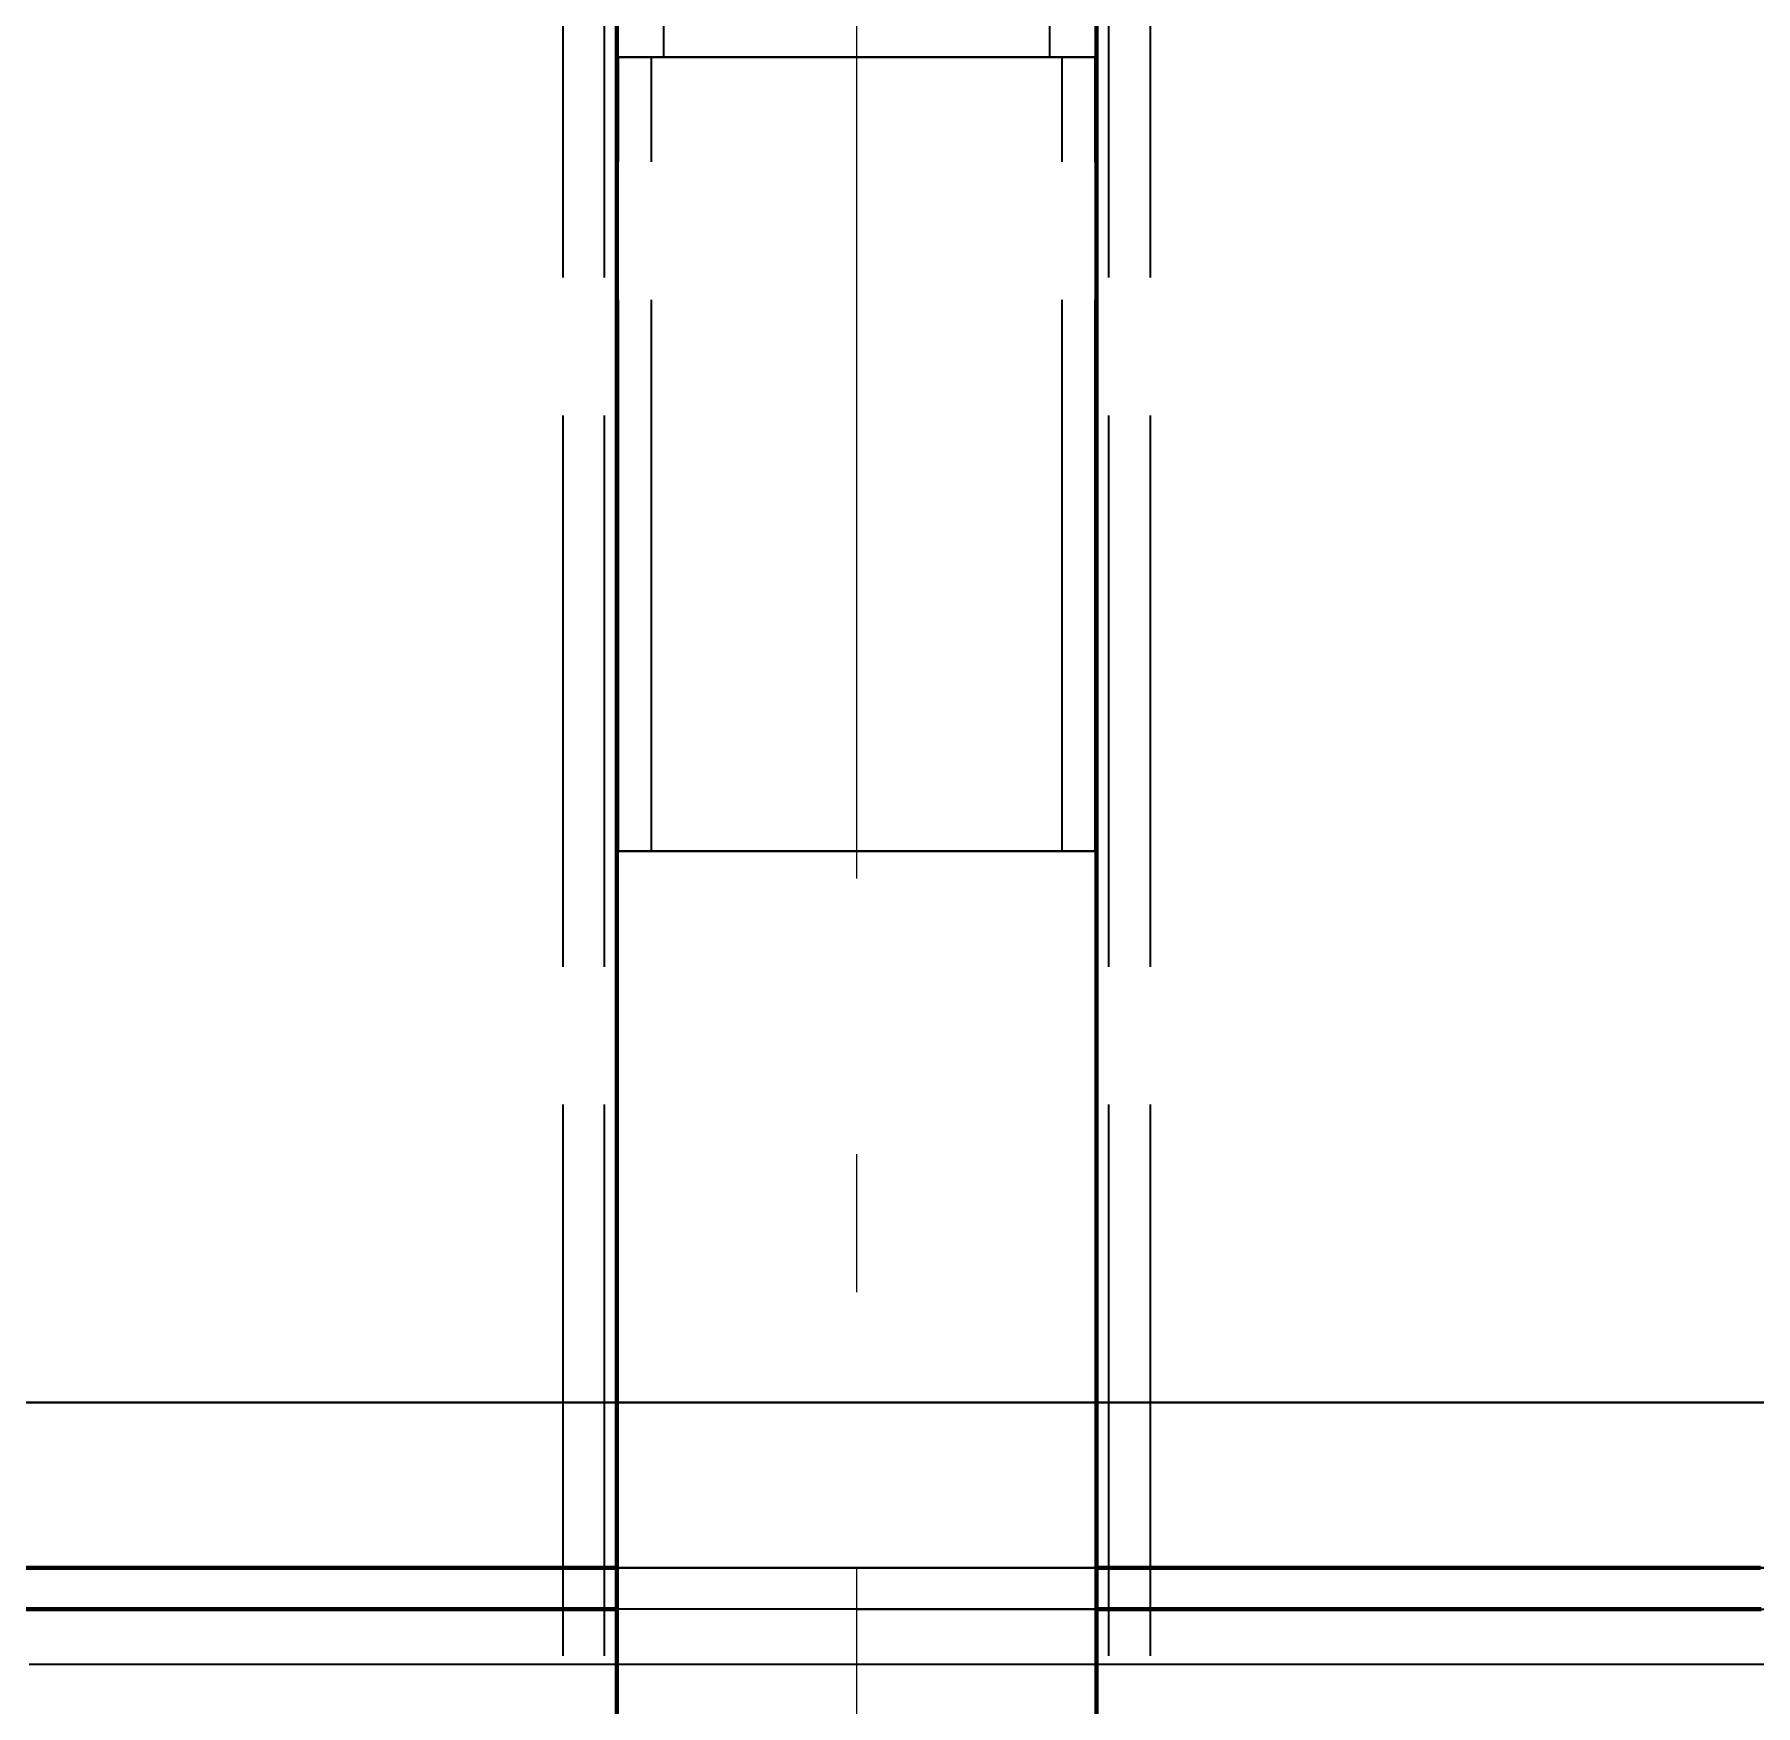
# Model space of a CAD drawing. Header units: millimetres. Extents: x 0 to 2208, y 0 to 420.
# Drawn here: x 183.86 to 196.35, y 217.54 to 229.66 of the extents above; entities that cross this region are included whole.
import ezdxf

# ---------------------------------------------------------------- set-up
doc = ezdxf.new("R2010")
doc.units = ezdxf.units.MM
doc.linetypes.add('IRAM-E-TRAZOS', pattern=[5, 4, -1])
doc.linetypes.add('IRAM-F-TRAZO-PUNTO', pattern=[20, 15, -2, 1, -2])
for name, color, linetype, lineweight in [('01-VISIBLE', 7, 'CONTINUOUS', 70), ('02-OCULTA', 4, 'IRAM-E-TRAZOS', 35), ('03-EJE', 1, 'IRAM-F-TRAZO-PUNTO', 18)]:
    doc.layers.add(name, color=color, linetype=linetype, lineweight=lineweight)

msp = doc.modelspace()

# ---------------------------------------------------------------- linework, layer by layer
at = {"layer": '01-VISIBLE'}
for p, q in [((188.087, 227.22), (188.087, 187.135)), ((191.567, 227.22), (191.567, 187.135))]:
    msp.add_line(p, q, dxfattribs=at)
for points in [[(188.087, 227.22), (188.087, 227.32), (188.087, 227.42), (188.087, 227.52), (188.087, 227.62), (188.087, 227.72), (188.087, 227.82), (188.087, 227.92), (188.087, 228.02), (188.087, 228.12), (188.087, 228.22), (188.087, 228.32), (188.087, 228.42), (188.087, 228.52), (188.087, 228.62), (188.087, 228.72), (188.087, 228.82), (188.087, 228.92), (188.087, 229.02), (188.087, 229.12), (188.087, 229.22), (188.087, 229.32), (188.087, 229.42), (188.087, 229.52), (188.087, 229.62), (188.087, 229.72)], [(191.567, 227.22), (191.567, 227.32), (191.567, 227.42), (191.567, 227.52), (191.567, 227.62), (191.567, 227.72), (191.567, 227.82), (191.567, 227.92), (191.567, 228.02), (191.567, 228.12), (191.567, 228.22), (191.567, 228.32), (191.567, 228.42), (191.567, 228.52), (191.567, 228.62), (191.567, 228.72), (191.567, 228.82), (191.567, 228.92), (191.567, 229.02), (191.567, 229.12), (191.567, 229.22), (191.567, 229.32), (191.567, 229.42), (191.567, 229.52), (191.567, 229.62), (191.567, 229.72)], [(183.772, 218.535), (183.872, 218.535), (183.973, 218.535), (184.073, 218.535), (184.173, 218.535), (184.274, 218.535), (184.374, 218.535), (184.474, 218.535), (184.575, 218.535), (184.675, 218.535), (184.775, 218.535), (184.876, 218.535), (184.976, 218.535), (185.077, 218.535), (185.177, 218.535), (185.277, 218.535), (185.378, 218.535), (185.478, 218.535), (185.578, 218.535), (185.679, 218.535), (185.779, 218.535), (185.879, 218.535), (185.98, 218.535), (186.08, 218.535), (186.18, 218.535), (186.281, 218.535), (186.381, 218.535), (186.481, 218.535), (186.582, 218.535), (186.682, 218.535), (186.782, 218.535), (186.883, 218.535), (186.983, 218.535), (187.084, 218.535), (187.184, 218.535), (187.284, 218.535), (187.385, 218.535), (187.485, 218.535), (187.585, 218.535), (187.686, 218.535), (187.786, 218.535), (187.886, 218.535), (187.987, 218.535), (188.087, 218.535)], [(191.567, 218.535), (191.667, 218.535), (191.768, 218.535), (191.868, 218.535), (191.968, 218.535), (192.069, 218.535), (192.169, 218.535), (192.269, 218.535), (192.37, 218.535), (192.47, 218.535), (192.57, 218.535), (192.671, 218.535), (192.771, 218.535), (192.872, 218.535), (192.972, 218.535), (193.072, 218.535), (193.173, 218.535), (193.273, 218.535), (193.373, 218.535), (193.474, 218.535), (193.574, 218.535), (193.674, 218.535), (193.775, 218.535), (193.875, 218.535), (193.975, 218.535), (194.076, 218.535), (194.176, 218.535), (194.276, 218.535), (194.377, 218.535), (194.477, 218.535), (194.577, 218.535), (194.678, 218.535), (194.778, 218.535), (194.879, 218.535), (194.979, 218.535), (195.079, 218.535), (195.18, 218.535), (195.28, 218.535), (195.38, 218.535), (195.481, 218.535), (195.581, 218.535), (195.681, 218.535), (195.782, 218.535), (195.882, 218.535), (195.982, 218.535), (196.083, 218.535), (196.183, 218.535), (196.283, 218.535), (196.384, 218.535)], [(188.087, 218.235), (187.987, 218.235), (187.886, 218.235), (187.786, 218.235), (187.685, 218.235), (187.585, 218.235), (187.484, 218.235), (187.384, 218.235), (187.283, 218.235), (187.183, 218.235), (187.082, 218.235), (186.982, 218.235), (186.881, 218.235), (186.781, 218.235), (186.68, 218.235), (186.58, 218.235), (186.48, 218.235), (186.379, 218.235), (186.279, 218.235), (186.178, 218.235), (186.078, 218.235), (185.977, 218.235), (185.877, 218.235), (185.776, 218.235), (185.676, 218.235), (185.575, 218.235), (185.475, 218.235), (185.374, 218.235), (185.274, 218.235), (185.173, 218.235), (185.073, 218.235), (184.972, 218.235), (184.872, 218.235), (184.772, 218.235), (184.671, 218.235), (184.571, 218.235), (184.47, 218.235), (184.37, 218.235), (184.269, 218.235), (184.169, 218.235), (184.068, 218.235), (183.968, 218.235), (183.867, 218.235), (183.767, 218.235)], [(196.389, 218.235), (196.289, 218.235), (196.189, 218.235), (196.088, 218.235), (195.988, 218.235), (195.887, 218.235), (195.787, 218.235), (195.686, 218.235), (195.586, 218.235), (195.485, 218.235), (195.385, 218.235), (195.284, 218.235), (195.184, 218.235), (195.083, 218.235), (194.983, 218.235), (194.882, 218.235), (194.782, 218.235), (194.682, 218.235), (194.581, 218.235), (194.481, 218.235), (194.38, 218.235), (194.28, 218.235), (194.179, 218.235), (194.079, 218.235), (193.978, 218.235), (193.878, 218.235), (193.777, 218.235), (193.677, 218.235), (193.576, 218.235), (193.476, 218.235), (193.375, 218.235), (193.275, 218.235), (193.174, 218.235), (193.074, 218.235), (192.974, 218.235), (192.873, 218.235), (192.773, 218.235), (192.672, 218.235), (192.572, 218.235), (192.471, 218.235), (192.371, 218.235), (192.27, 218.235), (192.17, 218.235), (192.069, 218.235), (191.969, 218.235), (191.868, 218.235), (191.768, 218.235), (191.667, 218.235), (191.567, 218.235)]]:
    msp.add_lwpolyline(points, dxfattribs=at)
at = {"layer": '02-OCULTA'}
for p, q in [((187.697, 127.895), (187.697, 230.99)), ((187.997, 127.895), (187.997, 230.99)), ((191.657, 127.895), (191.657, 230.99)), ((191.957, 127.895), (191.957, 230.99)), ((188.427, 229.494), (188.427, 230.474)), ((191.227, 229.494), (191.227, 230.474)), ((188.097, 223.734), (188.097, 229.494)), ((188.337, 223.734), (188.337, 229.494)), ((191.317, 223.734), (191.317, 229.494)), ((191.557, 223.734), (191.557, 229.494))]:
    msp.add_line(p, q, dxfattribs=at)
for points in [[(189.827, 229.494), (189.725, 229.494), (189.623, 229.494), (189.522, 229.494), (189.42, 229.494), (189.318, 229.494), (189.216, 229.494), (189.115, 229.494), (189.013, 229.494), (188.911, 229.494), (188.809, 229.494), (188.708, 229.494), (188.606, 229.494), (188.504, 229.494), (188.402, 229.494), (188.301, 229.494), (188.199, 229.494), (188.097, 229.494)], [(188.097, 229.494), (188.199, 229.494), (188.301, 229.494), (188.402, 229.494), (188.504, 229.494), (188.606, 229.494), (188.708, 229.494), (188.809, 229.494), (188.911, 229.494), (189.013, 229.494), (189.115, 229.494), (189.216, 229.494), (189.318, 229.494), (189.42, 229.494), (189.522, 229.494), (189.623, 229.494), (189.725, 229.494), (189.827, 229.494), (189.929, 229.494), (190.031, 229.494), (190.132, 229.494), (190.234, 229.494), (190.336, 229.494), (190.438, 229.494), (190.539, 229.494), (190.641, 229.494), (190.743, 229.494), (190.845, 229.494), (190.946, 229.494), (191.048, 229.494), (191.15, 229.494), (191.252, 229.494), (191.353, 229.494), (191.455, 229.494), (191.557, 229.494)], [(189.827, 229.494), (189.721, 229.494), (189.614, 229.494), (189.508, 229.494), (189.401, 229.494), (189.295, 229.494), (189.188, 229.494), (189.082, 229.494), (188.976, 229.494), (188.869, 229.494), (188.763, 229.494), (188.656, 229.494), (188.55, 229.494), (188.443, 229.494), (188.337, 229.494)], [(188.337, 229.494), (188.44, 229.494), (188.543, 229.494), (188.645, 229.494), (188.748, 229.494), (188.851, 229.494), (188.954, 229.494), (189.056, 229.494), (189.159, 229.494), (189.262, 229.494), (189.365, 229.494), (189.467, 229.494), (189.57, 229.494), (189.673, 229.494), (189.776, 229.494), (189.878, 229.494), (189.981, 229.494), (190.084, 229.494), (190.187, 229.494), (190.289, 229.494), (190.392, 229.494), (190.495, 229.494), (190.598, 229.494), (190.7, 229.494), (190.803, 229.494), (190.906, 229.494), (191.009, 229.494), (191.111, 229.494), (191.214, 229.494), (191.317, 229.494)], [(189.827, 229.494), (189.727, 229.494), (189.627, 229.494), (189.527, 229.494), (189.427, 229.494), (189.327, 229.494), (189.227, 229.494), (189.127, 229.494), (189.027, 229.494), (188.927, 229.494), (188.827, 229.494), (188.727, 229.494), (188.627, 229.494), (188.527, 229.494), (188.427, 229.494)], [(188.427, 229.494), (188.527, 229.494), (188.627, 229.494), (188.727, 229.494), (188.827, 229.494), (188.927, 229.494), (189.027, 229.494), (189.127, 229.494), (189.227, 229.494), (189.327, 229.494), (189.427, 229.494), (189.527, 229.494), (189.627, 229.494), (189.727, 229.494), (189.827, 229.494), (189.927, 229.494), (190.027, 229.494), (190.127, 229.494), (190.227, 229.494), (190.327, 229.494), (190.427, 229.494), (190.527, 229.494), (190.627, 229.494), (190.727, 229.494), (190.827, 229.494), (190.927, 229.494), (191.027, 229.494), (191.127, 229.494), (191.227, 229.494)], [(191.227, 229.494), (191.119, 229.494), (191.012, 229.494), (190.904, 229.494), (190.796, 229.494), (190.689, 229.494), (190.581, 229.494), (190.473, 229.494), (190.365, 229.494), (190.258, 229.494), (190.15, 229.494), (190.042, 229.494), (189.935, 229.494), (189.827, 229.494)], [(191.557, 229.494), (191.455, 229.494), (191.353, 229.494), (191.252, 229.494), (191.15, 229.494), (191.048, 229.494), (190.946, 229.494), (190.845, 229.494), (190.743, 229.494), (190.641, 229.494), (190.539, 229.494), (190.438, 229.494), (190.336, 229.494), (190.234, 229.494), (190.132, 229.494), (190.031, 229.494), (189.929, 229.494), (189.827, 229.494)], [(191.317, 229.494), (191.211, 229.494), (191.104, 229.494), (190.998, 229.494), (190.891, 229.494), (190.785, 229.494), (190.678, 229.494), (190.572, 229.494), (190.466, 229.494), (190.359, 229.494), (190.253, 229.494), (190.146, 229.494), (190.04, 229.494), (189.933, 229.494), (189.827, 229.494)], [(189.827, 223.734), (189.725, 223.734), (189.623, 223.734), (189.522, 223.734), (189.42, 223.734), (189.318, 223.734), (189.216, 223.734), (189.115, 223.734), (189.013, 223.734), (188.911, 223.734), (188.809, 223.734), (188.708, 223.734), (188.606, 223.734), (188.504, 223.734), (188.402, 223.734), (188.301, 223.734), (188.199, 223.734), (188.097, 223.734)], [(188.097, 223.734), (188.199, 223.734), (188.301, 223.734), (188.402, 223.734), (188.504, 223.734), (188.606, 223.734), (188.708, 223.734), (188.809, 223.734), (188.911, 223.734), (189.013, 223.734), (189.115, 223.734), (189.216, 223.734), (189.318, 223.734), (189.42, 223.734), (189.522, 223.734), (189.623, 223.734), (189.725, 223.734), (189.827, 223.734), (189.929, 223.734), (190.031, 223.734), (190.132, 223.734), (190.234, 223.734), (190.336, 223.734), (190.438, 223.734), (190.539, 223.734), (190.641, 223.734), (190.743, 223.734), (190.845, 223.734), (190.946, 223.734), (191.048, 223.734), (191.15, 223.734), (191.252, 223.734), (191.353, 223.734), (191.455, 223.734), (191.557, 223.734)], [(189.827, 223.734), (189.721, 223.734), (189.614, 223.734), (189.508, 223.734), (189.401, 223.734), (189.295, 223.734), (189.188, 223.734), (189.082, 223.734), (188.976, 223.734), (188.869, 223.734), (188.763, 223.734), (188.656, 223.734), (188.55, 223.734), (188.443, 223.734), (188.337, 223.734)], [(188.337, 223.734), (188.44, 223.734), (188.543, 223.734), (188.645, 223.734), (188.748, 223.734), (188.851, 223.734), (188.954, 223.734), (189.056, 223.734), (189.159, 223.734), (189.262, 223.734), (189.365, 223.734), (189.467, 223.734), (189.57, 223.734), (189.673, 223.734), (189.776, 223.734), (189.878, 223.734), (189.981, 223.734), (190.084, 223.734), (190.187, 223.734), (190.289, 223.734), (190.392, 223.734), (190.495, 223.734), (190.598, 223.734), (190.7, 223.734), (190.803, 223.734), (190.906, 223.734), (191.009, 223.734), (191.111, 223.734), (191.214, 223.734), (191.317, 223.734)], [(191.557, 223.734), (191.455, 223.734), (191.353, 223.734), (191.252, 223.734), (191.15, 223.734), (191.048, 223.734), (190.946, 223.734), (190.845, 223.734), (190.743, 223.734), (190.641, 223.734), (190.539, 223.734), (190.438, 223.734), (190.336, 223.734), (190.234, 223.734), (190.132, 223.734), (190.031, 223.734), (189.929, 223.734), (189.827, 223.734)], [(191.317, 223.734), (191.211, 223.734), (191.104, 223.734), (190.998, 223.734), (190.891, 223.734), (190.785, 223.734), (190.678, 223.734), (190.572, 223.734), (190.466, 223.734), (190.359, 223.734), (190.253, 223.734), (190.146, 223.734), (190.04, 223.734), (189.933, 223.734), (189.827, 223.734)], [(183.767, 219.735), (183.867, 219.735), (183.968, 219.735), (184.068, 219.735), (184.168, 219.735), (184.268, 219.735), (184.368, 219.735), (184.468, 219.735), (184.569, 219.735), (184.669, 219.735), (184.769, 219.735), (184.869, 219.735), (184.969, 219.735), (185.069, 219.735), (185.17, 219.735), (185.27, 219.735), (185.37, 219.735), (185.47, 219.735), (185.57, 219.735), (185.67, 219.735), (185.77, 219.735), (185.871, 219.735), (185.971, 219.735), (186.071, 219.735), (186.171, 219.735), (186.271, 219.735), (186.371, 219.735), (186.472, 219.735), (186.572, 219.735), (186.672, 219.735), (186.772, 219.735), (186.872, 219.735), (186.972, 219.735), (187.073, 219.735), (187.173, 219.735), (187.273, 219.735), (187.373, 219.735), (187.473, 219.735), (187.573, 219.735), (187.674, 219.735), (187.774, 219.735), (187.874, 219.735), (187.974, 219.735), (188.074, 219.735), (188.174, 219.735), (188.275, 219.735), (188.375, 219.735), (188.475, 219.735), (188.575, 219.735), (188.675, 219.735), (188.775, 219.735), (188.875, 219.735), (188.976, 219.735), (189.076, 219.735), (189.176, 219.735), (189.276, 219.735), (189.376, 219.735), (189.476, 219.735), (189.577, 219.735), (189.677, 219.735), (189.777, 219.735), (189.877, 219.735), (189.977, 219.735), (190.077, 219.735), (190.178, 219.735), (190.278, 219.735), (190.378, 219.735), (190.478, 219.735), (190.578, 219.735), (190.678, 219.735), (190.779, 219.735), (190.879, 219.735), (190.979, 219.735), (191.079, 219.735), (191.179, 219.735), (191.279, 219.735), (191.379, 219.735), (191.48, 219.735), (191.58, 219.735), (191.68, 219.735), (191.78, 219.735), (191.88, 219.735), (191.98, 219.735), (192.081, 219.735), (192.181, 219.735), (192.281, 219.735), (192.381, 219.735), (192.481, 219.735), (192.581, 219.735), (192.682, 219.735), (192.782, 219.735), (192.882, 219.735), (192.982, 219.735), (193.082, 219.735), (193.182, 219.735), (193.283, 219.735), (193.383, 219.735), (193.483, 219.735), (193.583, 219.735), (193.683, 219.735), (193.783, 219.735), (193.884, 219.735), (193.984, 219.735), (194.084, 219.735), (194.184, 219.735), (194.284, 219.735), (194.384, 219.735), (194.484, 219.735), (194.585, 219.735), (194.685, 219.735), (194.785, 219.735), (194.885, 219.735), (194.985, 219.735), (195.085, 219.735), (195.186, 219.735), (195.286, 219.735), (195.386, 219.735), (195.486, 219.735), (195.586, 219.735), (195.686, 219.735), (195.787, 219.735), (195.887, 219.735), (195.987, 219.735), (196.087, 219.735), (196.187, 219.735), (196.287, 219.735), (196.388, 219.735)], [(189.827, 219.735), (189.727, 219.735), (189.626, 219.735), (189.526, 219.735), (189.425, 219.735), (189.325, 219.735), (189.224, 219.735), (189.124, 219.735), (189.024, 219.735), (188.923, 219.735), (188.823, 219.735), (188.722, 219.735), (188.622, 219.735), (188.521, 219.735), (188.421, 219.735), (188.321, 219.735), (188.22, 219.735), (188.12, 219.735), (188.019, 219.735), (187.919, 219.735), (187.818, 219.735), (187.718, 219.735), (187.618, 219.735), (187.517, 219.735), (187.417, 219.735), (187.316, 219.735), (187.216, 219.735), (187.115, 219.735), (187.015, 219.735), (186.915, 219.735), (186.814, 219.735), (186.714, 219.735), (186.613, 219.735), (186.513, 219.735), (186.412, 219.735), (186.312, 219.735), (186.212, 219.735), (186.111, 219.735), (186.011, 219.735), (185.91, 219.735), (185.81, 219.735), (185.709, 219.735), (185.609, 219.735), (185.509, 219.735), (185.408, 219.735), (185.308, 219.735), (185.207, 219.735), (185.107, 219.735), (185.006, 219.735), (184.906, 219.735), (184.805, 219.735), (184.705, 219.735), (184.605, 219.735), (184.504, 219.735), (184.404, 219.735), (184.303, 219.735), (184.203, 219.735), (184.102, 219.735), (184.002, 219.735), (183.902, 219.735), (183.801, 219.735)], [(189.827, 219.735), (189.727, 219.735), (189.627, 219.735), (189.526, 219.735), (189.426, 219.735), (189.326, 219.735), (189.226, 219.735), (189.126, 219.735), (189.025, 219.735), (188.925, 219.735), (188.825, 219.735), (188.725, 219.735), (188.624, 219.735), (188.524, 219.735), (188.424, 219.735), (188.324, 219.735), (188.224, 219.735), (188.123, 219.735), (188.023, 219.735), (187.923, 219.735), (187.823, 219.735), (187.723, 219.735), (187.622, 219.735), (187.522, 219.735), (187.422, 219.735), (187.322, 219.735), (187.221, 219.735), (187.121, 219.735), (187.021, 219.735), (186.921, 219.735), (186.821, 219.735), (186.72, 219.735), (186.62, 219.735), (186.52, 219.735), (186.42, 219.735), (186.32, 219.735), (186.219, 219.735), (186.119, 219.735), (186.019, 219.735), (185.919, 219.735), (185.818, 219.735), (185.718, 219.735), (185.618, 219.735), (185.518, 219.735), (185.418, 219.735), (185.317, 219.735), (185.217, 219.735), (185.117, 219.735), (185.017, 219.735), (184.917, 219.735), (184.816, 219.735), (184.716, 219.735), (184.616, 219.735), (184.516, 219.735), (184.416, 219.735), (184.315, 219.735), (184.215, 219.735), (184.115, 219.735), (184.015, 219.735), (183.914, 219.735), (183.814, 219.735)], [(183.814, 219.735), (183.914, 219.735), (184.015, 219.735), (184.115, 219.735), (184.215, 219.735), (184.315, 219.735), (184.416, 219.735), (184.516, 219.735), (184.616, 219.735), (184.716, 219.735), (184.816, 219.735), (184.917, 219.735), (185.017, 219.735), (185.117, 219.735), (185.217, 219.735), (185.317, 219.735), (185.418, 219.735), (185.518, 219.735), (185.618, 219.735), (185.718, 219.735), (185.818, 219.735), (185.919, 219.735), (186.019, 219.735), (186.119, 219.735), (186.219, 219.735), (186.32, 219.735), (186.42, 219.735), (186.52, 219.735), (186.62, 219.735), (186.72, 219.735), (186.821, 219.735), (186.921, 219.735), (187.021, 219.735), (187.121, 219.735), (187.221, 219.735), (187.322, 219.735), (187.422, 219.735), (187.522, 219.735), (187.622, 219.735), (187.723, 219.735), (187.823, 219.735), (187.923, 219.735), (188.023, 219.735), (188.123, 219.735), (188.224, 219.735), (188.324, 219.735), (188.424, 219.735), (188.524, 219.735), (188.624, 219.735), (188.725, 219.735), (188.825, 219.735), (188.925, 219.735), (189.025, 219.735), (189.126, 219.735), (189.226, 219.735), (189.326, 219.735), (189.426, 219.735), (189.526, 219.735), (189.627, 219.735), (189.727, 219.735), (189.827, 219.735), (189.927, 219.735), (190.027, 219.735), (190.128, 219.735), (190.228, 219.735), (190.328, 219.735), (190.428, 219.735), (190.528, 219.735), (190.629, 219.735), (190.729, 219.735), (190.829, 219.735), (190.929, 219.735), (191.03, 219.735), (191.13, 219.735), (191.23, 219.735), (191.33, 219.735), (191.43, 219.735), (191.531, 219.735), (191.631, 219.735), (191.731, 219.735), (191.831, 219.735), (191.931, 219.735), (192.032, 219.735), (192.132, 219.735), (192.232, 219.735), (192.332, 219.735), (192.433, 219.735), (192.533, 219.735), (192.633, 219.735), (192.733, 219.735), (192.833, 219.735), (192.934, 219.735), (193.034, 219.735), (193.134, 219.735), (193.234, 219.735), (193.334, 219.735), (193.435, 219.735), (193.535, 219.735), (193.635, 219.735), (193.735, 219.735), (193.836, 219.735), (193.936, 219.735), (194.036, 219.735), (194.136, 219.735), (194.236, 219.735), (194.337, 219.735), (194.437, 219.735), (194.537, 219.735), (194.637, 219.735), (194.737, 219.735), (194.838, 219.735), (194.938, 219.735), (195.038, 219.735), (195.138, 219.735), (195.238, 219.735), (195.339, 219.735), (195.439, 219.735), (195.539, 219.735), (195.639, 219.735), (195.74, 219.735), (195.84, 219.735), (195.94, 219.735), (196.04, 219.735), (196.14, 219.735), (196.241, 219.735), (196.341, 219.735), (196.441, 219.735)], [(196.441, 219.735), (196.341, 219.735), (196.241, 219.735), (196.14, 219.735), (196.04, 219.735), (195.94, 219.735), (195.84, 219.735), (195.74, 219.735), (195.639, 219.735), (195.539, 219.735), (195.439, 219.735), (195.339, 219.735), (195.238, 219.735), (195.138, 219.735), (195.038, 219.735), (194.938, 219.735), (194.838, 219.735), (194.737, 219.735), (194.637, 219.735), (194.537, 219.735), (194.437, 219.735), (194.337, 219.735), (194.236, 219.735), (194.136, 219.735), (194.036, 219.735), (193.936, 219.735), (193.836, 219.735), (193.735, 219.735), (193.635, 219.735), (193.535, 219.735), (193.435, 219.735), (193.334, 219.735), (193.234, 219.735), (193.134, 219.735), (193.034, 219.735), (192.934, 219.735), (192.833, 219.735), (192.733, 219.735), (192.633, 219.735), (192.533, 219.735), (192.433, 219.735), (192.332, 219.735), (192.232, 219.735), (192.132, 219.735), (192.032, 219.735), (191.931, 219.735), (191.831, 219.735), (191.731, 219.735), (191.631, 219.735), (191.531, 219.735), (191.43, 219.735), (191.33, 219.735), (191.23, 219.735), (191.13, 219.735), (191.03, 219.735), (190.929, 219.735), (190.829, 219.735), (190.729, 219.735), (190.629, 219.735), (190.528, 219.735), (190.428, 219.735), (190.328, 219.735), (190.228, 219.735), (190.128, 219.735), (190.027, 219.735), (189.927, 219.735), (189.827, 219.735)], [(196.355, 219.735), (196.255, 219.735), (196.154, 219.735), (196.054, 219.735), (195.953, 219.735), (195.853, 219.735), (195.752, 219.735), (195.652, 219.735), (195.552, 219.735), (195.451, 219.735), (195.351, 219.735), (195.25, 219.735), (195.15, 219.735), (195.049, 219.735), (194.949, 219.735), (194.849, 219.735), (194.748, 219.735), (194.648, 219.735), (194.547, 219.735), (194.447, 219.735), (194.346, 219.735), (194.246, 219.735), (194.145, 219.735), (194.045, 219.735), (193.945, 219.735), (193.844, 219.735), (193.744, 219.735), (193.643, 219.735), (193.543, 219.735), (193.442, 219.735), (193.342, 219.735), (193.242, 219.735), (193.141, 219.735), (193.041, 219.735), (192.94, 219.735), (192.84, 219.735), (192.739, 219.735), (192.639, 219.735), (192.539, 219.735), (192.438, 219.735), (192.338, 219.735), (192.237, 219.735), (192.137, 219.735), (192.036, 219.735), (191.936, 219.735), (191.836, 219.735), (191.735, 219.735), (191.635, 219.735), (191.534, 219.735), (191.434, 219.735), (191.333, 219.735), (191.233, 219.735), (191.133, 219.735), (191.032, 219.735), (190.932, 219.735), (190.831, 219.735), (190.731, 219.735), (190.63, 219.735), (190.53, 219.735), (190.43, 219.735), (190.329, 219.735), (190.229, 219.735), (190.128, 219.735), (190.028, 219.735), (189.927, 219.735), (189.827, 219.735)], [(183.767, 218.535), (183.867, 218.535), (183.968, 218.535), (184.068, 218.535), (184.168, 218.535), (184.268, 218.535), (184.368, 218.535), (184.468, 218.535), (184.569, 218.535), (184.669, 218.535), (184.769, 218.535), (184.869, 218.535), (184.969, 218.535), (185.069, 218.535), (185.17, 218.535), (185.27, 218.535), (185.37, 218.535), (185.47, 218.535), (185.57, 218.535), (185.67, 218.535), (185.77, 218.535), (185.871, 218.535), (185.971, 218.535), (186.071, 218.535), (186.171, 218.535), (186.271, 218.535), (186.371, 218.535), (186.472, 218.535), (186.572, 218.535), (186.672, 218.535), (186.772, 218.535), (186.872, 218.535), (186.972, 218.535), (187.073, 218.535), (187.173, 218.535), (187.273, 218.535), (187.373, 218.535), (187.473, 218.535), (187.573, 218.535), (187.674, 218.535), (187.774, 218.535), (187.874, 218.535), (187.974, 218.535), (188.074, 218.535), (188.174, 218.535), (188.275, 218.535), (188.375, 218.535), (188.475, 218.535), (188.575, 218.535), (188.675, 218.535), (188.775, 218.535), (188.875, 218.535), (188.976, 218.535), (189.076, 218.535), (189.176, 218.535), (189.276, 218.535), (189.376, 218.535), (189.476, 218.535), (189.577, 218.535), (189.677, 218.535), (189.777, 218.535), (189.877, 218.535), (189.977, 218.535), (190.077, 218.535), (190.178, 218.535), (190.278, 218.535), (190.378, 218.535), (190.478, 218.535), (190.578, 218.535), (190.678, 218.535), (190.779, 218.535), (190.879, 218.535), (190.979, 218.535), (191.079, 218.535), (191.179, 218.535), (191.279, 218.535), (191.379, 218.535), (191.48, 218.535), (191.58, 218.535), (191.68, 218.535), (191.78, 218.535), (191.88, 218.535), (191.98, 218.535), (192.081, 218.535), (192.181, 218.535), (192.281, 218.535), (192.381, 218.535), (192.481, 218.535), (192.581, 218.535), (192.682, 218.535), (192.782, 218.535), (192.882, 218.535), (192.982, 218.535), (193.082, 218.535), (193.182, 218.535), (193.283, 218.535), (193.383, 218.535), (193.483, 218.535), (193.583, 218.535), (193.683, 218.535), (193.783, 218.535), (193.884, 218.535), (193.984, 218.535), (194.084, 218.535), (194.184, 218.535), (194.284, 218.535), (194.384, 218.535), (194.484, 218.535), (194.585, 218.535), (194.685, 218.535), (194.785, 218.535), (194.885, 218.535), (194.985, 218.535), (195.085, 218.535), (195.186, 218.535), (195.286, 218.535), (195.386, 218.535), (195.486, 218.535), (195.586, 218.535), (195.686, 218.535), (195.787, 218.535), (195.887, 218.535), (195.987, 218.535), (196.087, 218.535), (196.187, 218.535), (196.287, 218.535), (196.388, 218.535)], [(189.827, 218.535), (189.727, 218.535), (189.626, 218.535), (189.526, 218.535), (189.425, 218.535), (189.325, 218.535), (189.224, 218.535), (189.124, 218.535), (189.024, 218.535), (188.923, 218.535), (188.823, 218.535), (188.722, 218.535), (188.622, 218.535), (188.521, 218.535), (188.421, 218.535), (188.321, 218.535), (188.22, 218.535), (188.12, 218.535), (188.019, 218.535), (187.919, 218.535), (187.818, 218.535), (187.718, 218.535), (187.618, 218.535), (187.517, 218.535), (187.417, 218.535), (187.316, 218.535), (187.216, 218.535), (187.115, 218.535), (187.015, 218.535), (186.915, 218.535), (186.814, 218.535), (186.714, 218.535), (186.613, 218.535), (186.513, 218.535), (186.412, 218.535), (186.312, 218.535), (186.212, 218.535), (186.111, 218.535), (186.011, 218.535), (185.91, 218.535), (185.81, 218.535), (185.709, 218.535), (185.609, 218.535), (185.509, 218.535), (185.408, 218.535), (185.308, 218.535), (185.207, 218.535), (185.107, 218.535), (185.006, 218.535), (184.906, 218.535), (184.805, 218.535), (184.705, 218.535), (184.605, 218.535), (184.504, 218.535), (184.404, 218.535), (184.303, 218.535), (184.203, 218.535), (184.102, 218.535), (184.002, 218.535), (183.902, 218.535), (183.801, 218.535)], [(189.827, 218.535), (189.727, 218.535), (189.627, 218.535), (189.526, 218.535), (189.426, 218.535), (189.326, 218.535), (189.226, 218.535), (189.126, 218.535), (189.025, 218.535), (188.925, 218.535), (188.825, 218.535), (188.725, 218.535), (188.624, 218.535), (188.524, 218.535), (188.424, 218.535), (188.324, 218.535), (188.224, 218.535), (188.123, 218.535), (188.023, 218.535), (187.923, 218.535), (187.823, 218.535), (187.723, 218.535), (187.622, 218.535), (187.522, 218.535), (187.422, 218.535), (187.322, 218.535), (187.221, 218.535), (187.121, 218.535), (187.021, 218.535), (186.921, 218.535), (186.821, 218.535), (186.72, 218.535), (186.62, 218.535), (186.52, 218.535), (186.42, 218.535), (186.32, 218.535), (186.219, 218.535), (186.119, 218.535), (186.019, 218.535), (185.919, 218.535), (185.818, 218.535), (185.718, 218.535), (185.618, 218.535), (185.518, 218.535), (185.418, 218.535), (185.317, 218.535), (185.217, 218.535), (185.117, 218.535), (185.017, 218.535), (184.917, 218.535), (184.816, 218.535), (184.716, 218.535), (184.616, 218.535), (184.516, 218.535), (184.416, 218.535), (184.315, 218.535), (184.215, 218.535), (184.115, 218.535), (184.015, 218.535), (183.914, 218.535), (183.814, 218.535)], [(183.814, 218.535), (183.914, 218.535), (184.015, 218.535), (184.115, 218.535), (184.215, 218.535), (184.315, 218.535), (184.416, 218.535), (184.516, 218.535), (184.616, 218.535), (184.716, 218.535), (184.816, 218.535), (184.917, 218.535), (185.017, 218.535), (185.117, 218.535), (185.217, 218.535), (185.317, 218.535), (185.418, 218.535), (185.518, 218.535), (185.618, 218.535), (185.718, 218.535), (185.818, 218.535), (185.919, 218.535), (186.019, 218.535), (186.119, 218.535), (186.219, 218.535), (186.32, 218.535), (186.42, 218.535), (186.52, 218.535), (186.62, 218.535), (186.72, 218.535), (186.821, 218.535), (186.921, 218.535), (187.021, 218.535), (187.121, 218.535), (187.221, 218.535), (187.322, 218.535), (187.422, 218.535), (187.522, 218.535), (187.622, 218.535), (187.723, 218.535), (187.823, 218.535), (187.923, 218.535), (188.023, 218.535), (188.123, 218.535), (188.224, 218.535), (188.324, 218.535), (188.424, 218.535), (188.524, 218.535), (188.624, 218.535), (188.725, 218.535), (188.825, 218.535), (188.925, 218.535), (189.025, 218.535), (189.126, 218.535), (189.226, 218.535), (189.326, 218.535), (189.426, 218.535), (189.526, 218.535), (189.627, 218.535), (189.727, 218.535), (189.827, 218.535), (189.927, 218.535), (190.027, 218.535), (190.128, 218.535), (190.228, 218.535), (190.328, 218.535), (190.428, 218.535), (190.528, 218.535), (190.629, 218.535), (190.729, 218.535), (190.829, 218.535), (190.929, 218.535), (191.03, 218.535), (191.13, 218.535), (191.23, 218.535), (191.33, 218.535), (191.43, 218.535), (191.531, 218.535), (191.631, 218.535), (191.731, 218.535), (191.831, 218.535), (191.931, 218.535), (192.032, 218.535), (192.132, 218.535), (192.232, 218.535), (192.332, 218.535), (192.433, 218.535), (192.533, 218.535), (192.633, 218.535), (192.733, 218.535), (192.833, 218.535), (192.934, 218.535), (193.034, 218.535), (193.134, 218.535), (193.234, 218.535), (193.334, 218.535), (193.435, 218.535), (193.535, 218.535), (193.635, 218.535), (193.735, 218.535), (193.836, 218.535), (193.936, 218.535), (194.036, 218.535), (194.136, 218.535), (194.236, 218.535), (194.337, 218.535), (194.437, 218.535), (194.537, 218.535), (194.637, 218.535), (194.737, 218.535), (194.838, 218.535), (194.938, 218.535), (195.038, 218.535), (195.138, 218.535), (195.238, 218.535), (195.339, 218.535), (195.439, 218.535), (195.539, 218.535), (195.639, 218.535), (195.74, 218.535), (195.84, 218.535), (195.94, 218.535), (196.04, 218.535), (196.14, 218.535), (196.241, 218.535), (196.341, 218.535), (196.441, 218.535)], [(189.827, 218.535), (189.727, 218.535), (189.627, 218.535), (189.526, 218.535), (189.426, 218.535), (189.326, 218.535), (189.226, 218.535), (189.126, 218.535), (189.025, 218.535), (188.925, 218.535), (188.825, 218.535), (188.725, 218.535), (188.624, 218.535), (188.524, 218.535), (188.424, 218.535), (188.324, 218.535), (188.224, 218.535), (188.123, 218.535), (188.023, 218.535), (187.923, 218.535), (187.823, 218.535), (187.723, 218.535), (187.622, 218.535), (187.522, 218.535), (187.422, 218.535), (187.322, 218.535), (187.221, 218.535), (187.121, 218.535), (187.021, 218.535), (186.921, 218.535), (186.821, 218.535), (186.72, 218.535), (186.62, 218.535), (186.52, 218.535), (186.42, 218.535), (186.32, 218.535), (186.219, 218.535), (186.119, 218.535), (186.019, 218.535), (185.919, 218.535), (185.818, 218.535), (185.718, 218.535), (185.618, 218.535), (185.518, 218.535), (185.418, 218.535), (185.317, 218.535), (185.217, 218.535), (185.117, 218.535), (185.017, 218.535), (184.917, 218.535), (184.816, 218.535), (184.716, 218.535), (184.616, 218.535), (184.516, 218.535), (184.416, 218.535), (184.315, 218.535), (184.215, 218.535), (184.115, 218.535), (184.015, 218.535), (183.914, 218.535), (183.814, 218.535)], [(183.814, 218.535), (183.914, 218.535), (184.015, 218.535), (184.115, 218.535), (184.215, 218.535), (184.315, 218.535), (184.416, 218.535), (184.516, 218.535), (184.616, 218.535), (184.716, 218.535), (184.816, 218.535), (184.917, 218.535), (185.017, 218.535), (185.117, 218.535), (185.217, 218.535), (185.317, 218.535), (185.418, 218.535), (185.518, 218.535), (185.618, 218.535), (185.718, 218.535), (185.818, 218.535), (185.919, 218.535), (186.019, 218.535), (186.119, 218.535), (186.219, 218.535), (186.32, 218.535), (186.42, 218.535), (186.52, 218.535), (186.62, 218.535), (186.72, 218.535), (186.821, 218.535), (186.921, 218.535), (187.021, 218.535), (187.121, 218.535), (187.221, 218.535), (187.322, 218.535), (187.422, 218.535), (187.522, 218.535), (187.622, 218.535), (187.723, 218.535), (187.823, 218.535), (187.923, 218.535), (188.023, 218.535), (188.123, 218.535), (188.224, 218.535), (188.324, 218.535), (188.424, 218.535), (188.524, 218.535), (188.624, 218.535), (188.725, 218.535), (188.825, 218.535), (188.925, 218.535), (189.025, 218.535), (189.126, 218.535), (189.226, 218.535), (189.326, 218.535), (189.426, 218.535), (189.526, 218.535), (189.627, 218.535), (189.727, 218.535), (189.827, 218.535), (189.927, 218.535), (190.027, 218.535), (190.128, 218.535), (190.228, 218.535), (190.328, 218.535), (190.428, 218.535), (190.528, 218.535), (190.629, 218.535), (190.729, 218.535), (190.829, 218.535), (190.929, 218.535), (191.03, 218.535), (191.13, 218.535), (191.23, 218.535), (191.33, 218.535), (191.43, 218.535), (191.531, 218.535), (191.631, 218.535), (191.731, 218.535), (191.831, 218.535), (191.931, 218.535), (192.032, 218.535), (192.132, 218.535), (192.232, 218.535), (192.332, 218.535), (192.433, 218.535), (192.533, 218.535), (192.633, 218.535), (192.733, 218.535), (192.833, 218.535), (192.934, 218.535), (193.034, 218.535), (193.134, 218.535), (193.234, 218.535), (193.334, 218.535), (193.435, 218.535), (193.535, 218.535), (193.635, 218.535), (193.735, 218.535), (193.836, 218.535), (193.936, 218.535), (194.036, 218.535), (194.136, 218.535), (194.236, 218.535), (194.337, 218.535), (194.437, 218.535), (194.537, 218.535), (194.637, 218.535), (194.737, 218.535), (194.838, 218.535), (194.938, 218.535), (195.038, 218.535), (195.138, 218.535), (195.238, 218.535), (195.339, 218.535), (195.439, 218.535), (195.539, 218.535), (195.639, 218.535), (195.74, 218.535), (195.84, 218.535), (195.94, 218.535), (196.04, 218.535), (196.14, 218.535), (196.241, 218.535), (196.341, 218.535), (196.441, 218.535)], [(189.827, 218.535), (189.727, 218.535), (189.627, 218.535), (189.527, 218.535), (189.427, 218.535), (189.327, 218.535), (189.227, 218.535), (189.127, 218.535), (189.027, 218.535), (188.927, 218.535), (188.827, 218.535), (188.727, 218.535), (188.627, 218.535), (188.527, 218.535), (188.427, 218.535), (188.327, 218.535), (188.227, 218.535), (188.127, 218.535), (188.027, 218.535), (187.927, 218.535), (187.827, 218.535), (187.727, 218.535), (187.627, 218.535), (187.527, 218.535), (187.427, 218.535), (187.327, 218.535), (187.227, 218.535), (187.127, 218.535), (187.027, 218.535), (186.927, 218.535), (186.827, 218.535), (186.727, 218.535), (186.627, 218.535), (186.527, 218.535), (186.427, 218.535), (186.327, 218.535), (186.227, 218.535), (186.127, 218.535), (186.027, 218.535), (185.927, 218.535), (185.827, 218.535), (185.727, 218.535), (185.627, 218.535), (185.527, 218.535), (185.427, 218.535), (185.327, 218.535), (185.227, 218.535), (185.127, 218.535), (185.027, 218.535), (184.927, 218.535), (184.827, 218.535), (184.727, 218.535), (184.627, 218.535), (184.527, 218.535), (184.427, 218.535), (184.327, 218.535), (184.227, 218.535), (184.127, 218.535), (184.027, 218.535), (183.927, 218.535), (183.827, 218.535)], [(188.087, 218.535), (188.189, 218.535), (188.292, 218.535), (188.394, 218.535), (188.496, 218.535), (188.599, 218.535), (188.701, 218.535), (188.803, 218.535), (188.906, 218.535), (189.008, 218.535), (189.111, 218.535), (189.213, 218.535), (189.315, 218.535), (189.418, 218.535), (189.52, 218.535), (189.622, 218.535), (189.725, 218.535), (189.827, 218.535), (189.929, 218.535), (190.032, 218.535), (190.134, 218.535), (190.236, 218.535), (190.339, 218.535), (190.441, 218.535), (190.543, 218.535), (190.646, 218.535), (190.748, 218.535), (190.851, 218.535), (190.953, 218.535), (191.055, 218.535), (191.158, 218.535), (191.26, 218.535), (191.362, 218.535), (191.465, 218.535), (191.567, 218.535)], [(196.441, 218.535), (196.341, 218.535), (196.241, 218.535), (196.14, 218.535), (196.04, 218.535), (195.94, 218.535), (195.84, 218.535), (195.74, 218.535), (195.639, 218.535), (195.539, 218.535), (195.439, 218.535), (195.339, 218.535), (195.238, 218.535), (195.138, 218.535), (195.038, 218.535), (194.938, 218.535), (194.838, 218.535), (194.737, 218.535), (194.637, 218.535), (194.537, 218.535), (194.437, 218.535), (194.337, 218.535), (194.236, 218.535), (194.136, 218.535), (194.036, 218.535), (193.936, 218.535), (193.836, 218.535), (193.735, 218.535), (193.635, 218.535), (193.535, 218.535), (193.435, 218.535), (193.334, 218.535), (193.234, 218.535), (193.134, 218.535), (193.034, 218.535), (192.934, 218.535), (192.833, 218.535), (192.733, 218.535), (192.633, 218.535), (192.533, 218.535), (192.433, 218.535), (192.332, 218.535), (192.232, 218.535), (192.132, 218.535), (192.032, 218.535), (191.931, 218.535), (191.831, 218.535), (191.731, 218.535), (191.631, 218.535), (191.531, 218.535), (191.43, 218.535), (191.33, 218.535), (191.23, 218.535), (191.13, 218.535), (191.03, 218.535), (190.929, 218.535), (190.829, 218.535), (190.729, 218.535), (190.629, 218.535), (190.528, 218.535), (190.428, 218.535), (190.328, 218.535), (190.228, 218.535), (190.128, 218.535), (190.027, 218.535), (189.927, 218.535), (189.827, 218.535)], [(196.355, 218.535), (196.255, 218.535), (196.154, 218.535), (196.054, 218.535), (195.953, 218.535), (195.853, 218.535), (195.752, 218.535), (195.652, 218.535), (195.552, 218.535), (195.451, 218.535), (195.351, 218.535), (195.25, 218.535), (195.15, 218.535), (195.049, 218.535), (194.949, 218.535), (194.849, 218.535), (194.748, 218.535), (194.648, 218.535), (194.547, 218.535), (194.447, 218.535), (194.346, 218.535), (194.246, 218.535), (194.145, 218.535), (194.045, 218.535), (193.945, 218.535), (193.844, 218.535), (193.744, 218.535), (193.643, 218.535), (193.543, 218.535), (193.442, 218.535), (193.342, 218.535), (193.242, 218.535), (193.141, 218.535), (193.041, 218.535), (192.94, 218.535), (192.84, 218.535), (192.739, 218.535), (192.639, 218.535), (192.539, 218.535), (192.438, 218.535), (192.338, 218.535), (192.237, 218.535), (192.137, 218.535), (192.036, 218.535), (191.936, 218.535), (191.836, 218.535), (191.735, 218.535), (191.635, 218.535), (191.534, 218.535), (191.434, 218.535), (191.333, 218.535), (191.233, 218.535), (191.133, 218.535), (191.032, 218.535), (190.932, 218.535), (190.831, 218.535), (190.731, 218.535), (190.63, 218.535), (190.53, 218.535), (190.43, 218.535), (190.329, 218.535), (190.229, 218.535), (190.128, 218.535), (190.028, 218.535), (189.927, 218.535), (189.827, 218.535)], [(196.361, 218.535), (196.261, 218.535), (196.16, 218.535), (196.06, 218.535), (195.959, 218.535), (195.859, 218.535), (195.758, 218.535), (195.658, 218.535), (195.557, 218.535), (195.457, 218.535), (195.356, 218.535), (195.256, 218.535), (195.155, 218.535), (195.055, 218.535), (194.954, 218.535), (194.853, 218.535), (194.753, 218.535), (194.652, 218.535), (194.552, 218.535), (194.451, 218.535), (194.351, 218.535), (194.25, 218.535), (194.15, 218.535), (194.049, 218.535), (193.949, 218.535), (193.848, 218.535), (193.748, 218.535), (193.647, 218.535), (193.547, 218.535), (193.446, 218.535), (193.346, 218.535), (193.245, 218.535), (193.144, 218.535), (193.044, 218.535), (192.943, 218.535), (192.843, 218.535), (192.742, 218.535), (192.642, 218.535), (192.541, 218.535), (192.441, 218.535), (192.34, 218.535), (192.24, 218.535), (192.139, 218.535), (192.039, 218.535), (191.938, 218.535), (191.838, 218.535), (191.737, 218.535), (191.637, 218.535), (191.536, 218.535), (191.435, 218.535), (191.335, 218.535), (191.234, 218.535), (191.134, 218.535), (191.033, 218.535), (190.933, 218.535), (190.832, 218.535), (190.732, 218.535), (190.631, 218.535), (190.531, 218.535), (190.43, 218.535), (190.33, 218.535), (190.229, 218.535), (190.129, 218.535), (190.028, 218.535), (189.928, 218.535), (189.827, 218.535)], [(196.441, 218.535), (196.341, 218.535), (196.241, 218.535), (196.14, 218.535), (196.04, 218.535), (195.94, 218.535), (195.84, 218.535), (195.74, 218.535), (195.639, 218.535), (195.539, 218.535), (195.439, 218.535), (195.339, 218.535), (195.238, 218.535), (195.138, 218.535), (195.038, 218.535), (194.938, 218.535), (194.838, 218.535), (194.737, 218.535), (194.637, 218.535), (194.537, 218.535), (194.437, 218.535), (194.337, 218.535), (194.236, 218.535), (194.136, 218.535), (194.036, 218.535), (193.936, 218.535), (193.836, 218.535), (193.735, 218.535), (193.635, 218.535), (193.535, 218.535), (193.435, 218.535), (193.334, 218.535), (193.234, 218.535), (193.134, 218.535), (193.034, 218.535), (192.934, 218.535), (192.833, 218.535), (192.733, 218.535), (192.633, 218.535), (192.533, 218.535), (192.433, 218.535), (192.332, 218.535), (192.232, 218.535), (192.132, 218.535), (192.032, 218.535), (191.931, 218.535), (191.831, 218.535), (191.731, 218.535), (191.631, 218.535), (191.531, 218.535), (191.43, 218.535), (191.33, 218.535), (191.23, 218.535), (191.13, 218.535), (191.03, 218.535), (190.929, 218.535), (190.829, 218.535), (190.729, 218.535), (190.629, 218.535), (190.528, 218.535), (190.428, 218.535), (190.328, 218.535), (190.228, 218.535), (190.128, 218.535), (190.027, 218.535), (189.927, 218.535), (189.827, 218.535)], [(189.827, 218.235), (189.727, 218.235), (189.627, 218.235), (189.527, 218.235), (189.427, 218.235), (189.326, 218.235), (189.226, 218.235), (189.126, 218.235), (189.026, 218.235), (188.926, 218.235), (188.826, 218.235), (188.726, 218.235), (188.626, 218.235), (188.526, 218.235), (188.426, 218.235), (188.325, 218.235), (188.225, 218.235), (188.125, 218.235), (188.025, 218.235), (187.925, 218.235), (187.825, 218.235), (187.725, 218.235), (187.625, 218.235), (187.525, 218.235), (187.424, 218.235), (187.324, 218.235), (187.224, 218.235), (187.124, 218.235), (187.024, 218.235), (186.924, 218.235), (186.824, 218.235), (186.724, 218.235), (186.624, 218.235), (186.524, 218.235), (186.423, 218.235), (186.323, 218.235), (186.223, 218.235), (186.123, 218.235), (186.023, 218.235), (185.923, 218.235), (185.823, 218.235), (185.723, 218.235), (185.623, 218.235), (185.522, 218.235), (185.422, 218.235), (185.322, 218.235), (185.222, 218.235), (185.122, 218.235), (185.022, 218.235), (184.922, 218.235), (184.822, 218.235), (184.722, 218.235), (184.622, 218.235), (184.521, 218.235), (184.421, 218.235), (184.321, 218.235), (184.221, 218.235), (184.121, 218.235), (184.021, 218.235), (183.921, 218.235), (183.821, 218.235)], [(191.567, 218.235), (191.465, 218.235), (191.362, 218.235), (191.26, 218.235), (191.158, 218.235), (191.055, 218.235), (190.953, 218.235), (190.851, 218.235), (190.748, 218.235), (190.646, 218.235), (190.543, 218.235), (190.441, 218.235), (190.339, 218.235), (190.236, 218.235), (190.134, 218.235), (190.032, 218.235), (189.929, 218.235), (189.827, 218.235), (189.725, 218.235), (189.622, 218.235), (189.52, 218.235), (189.418, 218.235), (189.315, 218.235), (189.213, 218.235), (189.111, 218.235), (189.008, 218.235), (188.906, 218.235), (188.803, 218.235), (188.701, 218.235), (188.599, 218.235), (188.496, 218.235), (188.394, 218.235), (188.292, 218.235), (188.189, 218.235), (188.087, 218.235)], [(189.827, 218.235), (189.927, 218.235), (190.027, 218.235), (190.127, 218.235), (190.227, 218.235), (190.328, 218.235), (190.428, 218.235), (190.528, 218.235), (190.628, 218.235), (190.728, 218.235), (190.828, 218.235), (190.928, 218.235), (191.028, 218.235), (191.128, 218.235), (191.228, 218.235), (191.329, 218.235), (191.429, 218.235), (191.529, 218.235), (191.629, 218.235), (191.729, 218.235), (191.829, 218.235), (191.929, 218.235), (192.029, 218.235), (192.129, 218.235), (192.23, 218.235), (192.33, 218.235), (192.43, 218.235), (192.53, 218.235), (192.63, 218.235), (192.73, 218.235), (192.83, 218.235), (192.93, 218.235), (193.03, 218.235), (193.13, 218.235), (193.231, 218.235), (193.331, 218.235), (193.431, 218.235), (193.531, 218.235), (193.631, 218.235), (193.731, 218.235), (193.831, 218.235), (193.931, 218.235), (194.031, 218.235), (194.132, 218.235), (194.232, 218.235), (194.332, 218.235), (194.432, 218.235), (194.532, 218.235), (194.632, 218.235), (194.732, 218.235), (194.832, 218.235), (194.932, 218.235), (195.032, 218.235), (195.133, 218.235), (195.233, 218.235), (195.333, 218.235), (195.433, 218.235), (195.533, 218.235), (195.633, 218.235), (195.733, 218.235), (195.833, 218.235), (195.933, 218.235), (196.034, 218.235), (196.134, 218.235), (196.234, 218.235), (196.334, 218.235), (196.434, 218.235)], [(183.821, 217.835), (183.921, 217.835), (184.021, 217.835), (184.121, 217.835), (184.221, 217.835), (184.321, 217.835), (184.421, 217.835), (184.521, 217.835), (184.621, 217.835), (184.722, 217.835), (184.822, 217.835), (184.922, 217.835), (185.022, 217.835), (185.122, 217.835), (185.222, 217.835), (185.322, 217.835), (185.422, 217.835), (185.522, 217.835), (185.623, 217.835), (185.723, 217.835), (185.823, 217.835), (185.923, 217.835), (186.023, 217.835), (186.123, 217.835), (186.223, 217.835), (186.323, 217.835), (186.423, 217.835), (186.524, 217.835), (186.624, 217.835), (186.724, 217.835), (186.824, 217.835), (186.924, 217.835), (187.024, 217.835), (187.124, 217.835), (187.224, 217.835), (187.324, 217.835), (187.424, 217.835), (187.525, 217.835), (187.625, 217.835), (187.725, 217.835), (187.825, 217.835), (187.925, 217.835), (188.025, 217.835), (188.125, 217.835), (188.225, 217.835), (188.325, 217.835), (188.426, 217.835), (188.526, 217.835), (188.626, 217.835), (188.726, 217.835), (188.826, 217.835), (188.926, 217.835), (189.026, 217.835), (189.126, 217.835), (189.226, 217.835), (189.326, 217.835), (189.427, 217.835), (189.527, 217.835), (189.627, 217.835), (189.727, 217.835), (189.827, 217.835)], [(183.821, 217.835), (183.921, 217.835), (184.021, 217.835), (184.121, 217.835), (184.221, 217.835), (184.321, 217.835), (184.421, 217.835), (184.521, 217.835), (184.621, 217.835), (184.722, 217.835), (184.822, 217.835), (184.922, 217.835), (185.022, 217.835), (185.122, 217.835), (185.222, 217.835), (185.322, 217.835), (185.422, 217.835), (185.522, 217.835), (185.623, 217.835), (185.723, 217.835), (185.823, 217.835), (185.923, 217.835), (186.023, 217.835), (186.123, 217.835), (186.223, 217.835), (186.323, 217.835), (186.423, 217.835), (186.524, 217.835), (186.624, 217.835), (186.724, 217.835), (186.824, 217.835), (186.924, 217.835), (187.024, 217.835), (187.124, 217.835), (187.224, 217.835), (187.324, 217.835), (187.424, 217.835), (187.525, 217.835), (187.625, 217.835), (187.725, 217.835), (187.825, 217.835), (187.925, 217.835), (188.025, 217.835), (188.125, 217.835), (188.225, 217.835), (188.325, 217.835), (188.426, 217.835), (188.526, 217.835), (188.626, 217.835), (188.726, 217.835), (188.826, 217.835), (188.926, 217.835), (189.026, 217.835), (189.126, 217.835), (189.226, 217.835), (189.326, 217.835), (189.427, 217.835), (189.527, 217.835), (189.627, 217.835), (189.727, 217.835), (189.827, 217.835), (189.927, 217.835), (190.027, 217.835), (190.127, 217.835), (190.227, 217.835), (190.328, 217.835), (190.428, 217.835), (190.528, 217.835), (190.628, 217.835), (190.728, 217.835), (190.828, 217.835), (190.928, 217.835), (191.028, 217.835), (191.128, 217.835), (191.228, 217.835), (191.329, 217.835), (191.429, 217.835), (191.529, 217.835), (191.629, 217.835), (191.729, 217.835), (191.829, 217.835), (191.929, 217.835), (192.029, 217.835), (192.129, 217.835), (192.23, 217.835), (192.33, 217.835), (192.43, 217.835), (192.53, 217.835), (192.63, 217.835), (192.73, 217.835), (192.83, 217.835), (192.93, 217.835), (193.03, 217.835), (193.13, 217.835), (193.231, 217.835), (193.331, 217.835), (193.431, 217.835), (193.531, 217.835), (193.631, 217.835), (193.731, 217.835), (193.831, 217.835), (193.931, 217.835), (194.031, 217.835), (194.132, 217.835), (194.232, 217.835), (194.332, 217.835), (194.432, 217.835), (194.532, 217.835), (194.632, 217.835), (194.732, 217.835), (194.832, 217.835), (194.932, 217.835), (195.033, 217.835), (195.133, 217.835), (195.233, 217.835), (195.333, 217.835), (195.433, 217.835), (195.533, 217.835), (195.633, 217.835), (195.733, 217.835), (195.833, 217.835), (195.933, 217.835), (196.034, 217.835), (196.134, 217.835), (196.234, 217.835), (196.334, 217.835), (196.434, 217.835)], [(189.827, 217.835), (189.927, 217.835), (190.027, 217.835), (190.127, 217.835), (190.227, 217.835), (190.328, 217.835), (190.428, 217.835), (190.528, 217.835), (190.628, 217.835), (190.728, 217.835), (190.828, 217.835), (190.928, 217.835), (191.028, 217.835), (191.128, 217.835), (191.228, 217.835), (191.329, 217.835), (191.429, 217.835), (191.529, 217.835), (191.629, 217.835), (191.729, 217.835), (191.829, 217.835), (191.929, 217.835), (192.029, 217.835), (192.129, 217.835), (192.23, 217.835), (192.33, 217.835), (192.43, 217.835), (192.53, 217.835), (192.63, 217.835), (192.73, 217.835), (192.83, 217.835), (192.93, 217.835), (193.03, 217.835), (193.13, 217.835), (193.231, 217.835), (193.331, 217.835), (193.431, 217.835), (193.531, 217.835), (193.631, 217.835), (193.731, 217.835), (193.831, 217.835), (193.931, 217.835), (194.031, 217.835), (194.132, 217.835), (194.232, 217.835), (194.332, 217.835), (194.432, 217.835), (194.532, 217.835), (194.632, 217.835), (194.732, 217.835), (194.832, 217.835), (194.932, 217.835), (195.033, 217.835), (195.133, 217.835), (195.233, 217.835), (195.333, 217.835), (195.433, 217.835), (195.533, 217.835), (195.633, 217.835), (195.733, 217.835), (195.833, 217.835), (195.933, 217.835), (196.034, 217.835), (196.134, 217.835), (196.234, 217.835), (196.334, 217.835), (196.434, 217.835)]]:
    msp.add_lwpolyline(points, dxfattribs=at)
at = {"layer": '03-EJE'}
msp.add_line((189.827, 123.535), (189.827, 242.792), dxfattribs=at)

doc.saveas('drawing.dxf')
